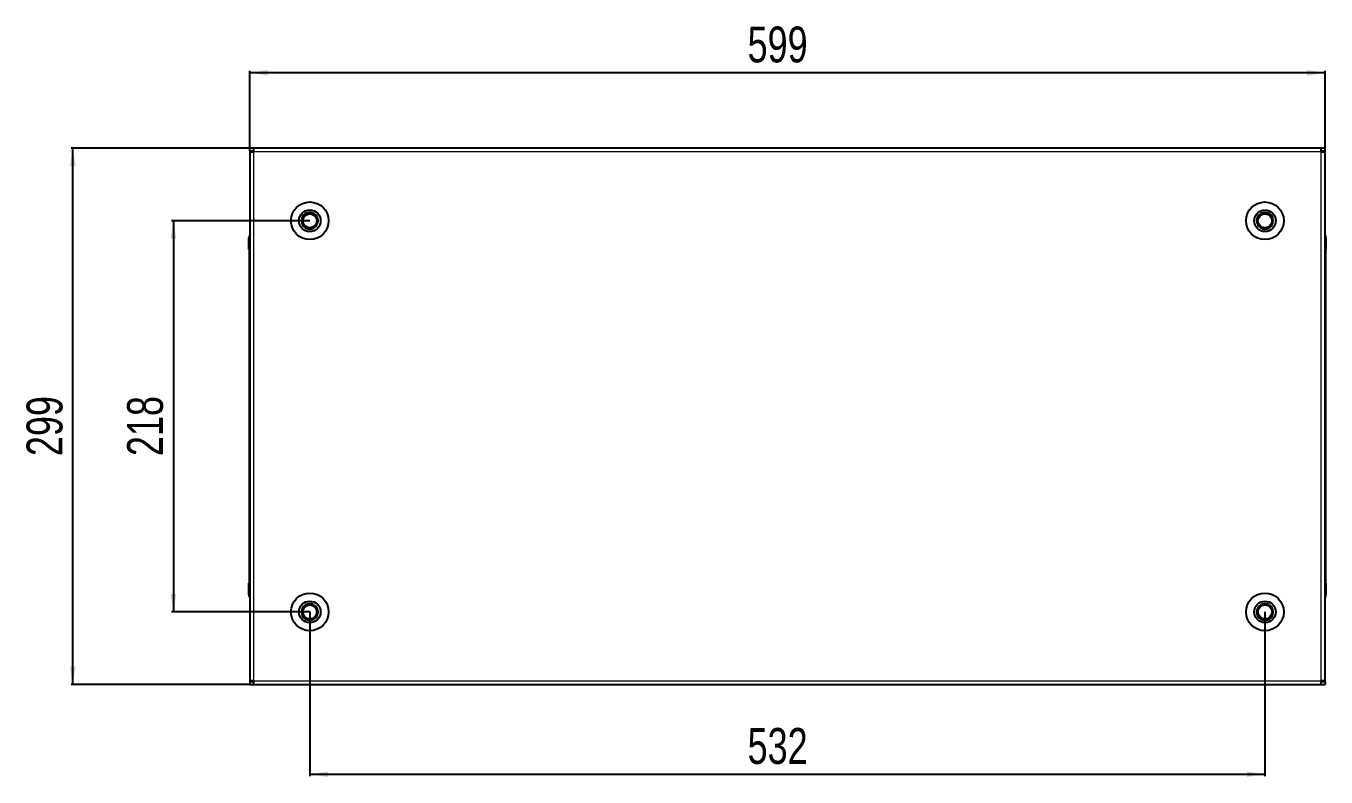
# Model space of a CAD drawing. Header units: millimetres. Extents: x 899 to 4113, y -416 to 1782.
# Drawn here: x 899 to 1623, y 1293 to 1712 of the extents above; entities that cross this region are included whole.
import ezdxf

# ---------------------------------------------------------------- set-up
doc = ezdxf.new("R2010")
doc.units = ezdxf.units.MM
doc.layers.add('FORMAT', color=7, linetype='Continuous')
doc.styles.add('SLDTEXTSTYLE0', font='TXT', dxfattribs={"width": 0.75})
doc.dimstyles.new('SLDDIMSTYLE0', dxfattribs={"dimtxt": 20, "dimasz": 10, "dimexe": 0, "dimexo": 0.0625, "dimgap": 5, "dimtad": 2, "dimdec": 1, "dimrnd": 1e-09, "dimzin": 12, "dimdsep": 46, "dimtxsty": 'SLDTEXTSTYLE0', "dimsah": 1, "dimcen": 0.09, "dimadec": 0, "dimazin": 3, "dimtfac": 1, "dimtofl": 0, "dimtmove": 0, "dimatfit": 3, "dimfxl": 0, "dimfrac": 2, "dimtolj": 1, "dimtzin": 12, "dimarcsym": 0})

# ---------------------------------------------------------------- blocks, each defined once
blk = doc.blocks.new('_D')
at = {"layer": 'FORMAT'}
for p, q in [((1023.96, 1643.43), (924.47, 1643.43)), ((925.47, 1344.43), (925.47, 1643.43)), ((1023.96, 1344.43), (924.47, 1344.43))]:
    blk.add_line(p, q, dxfattribs=at)
for points in [[(925.47, 1643.43), (923.93, 1633.43), (927.01, 1633.43)], [(925.47, 1344.43), (927.01, 1354.43), (923.93, 1354.43)]]:
    blk.add_solid(points, dxfattribs=at)
at = {"layer": 'FORMAT', "insert": (899.69, 1471.77), "char_height": 20, "attachment_point": 1, "rotation": 90, "style": 'SLDTEXTSTYLE0'}
blk.add_mtext('299', dxfattribs=at)
blk = doc.blocks.new('_D_1')
at = {"layer": 'FORMAT'}
for p, q in [((1023.97, 1643.44), (1023.97, 1686.43)), ((1622.97, 1685.43), (1023.97, 1685.43)), ((1622.97, 1643.44), (1622.97, 1686.43))]:
    blk.add_line(p, q, dxfattribs=at)
for points in [[(1023.97, 1685.43), (1033.97, 1683.9), (1033.97, 1686.97)], [(1622.97, 1685.43), (1612.97, 1686.97), (1612.97, 1683.9)]]:
    blk.add_solid(points, dxfattribs=at)
at = {"layer": 'FORMAT', "insert": (1301.3, 1711.22), "char_height": 20, "attachment_point": 1, "style": 'SLDTEXTSTYLE0'}
blk.add_mtext('599', dxfattribs=at)
blk = doc.blocks.new('_D_2')
at = {"layer": 'FORMAT'}
for p, q in [((1057.47, 1384.92), (1057.47, 1293.43)), ((1589.47, 1384.92), (1589.47, 1293.43)), ((1057.47, 1294.43), (1589.47, 1294.43))]:
    blk.add_line(p, q, dxfattribs=at)
for points in [[(1057.47, 1294.43), (1067.47, 1292.9), (1067.47, 1295.97)], [(1589.47, 1294.43), (1579.47, 1295.97), (1579.47, 1292.9)]]:
    blk.add_solid(points, dxfattribs=at)
at = {"layer": 'FORMAT', "insert": (1301.3, 1320.22), "char_height": 20, "attachment_point": 1, "style": 'SLDTEXTSTYLE0'}
blk.add_mtext('532', dxfattribs=at)
blk = doc.blocks.new('_D_3')
at = {"layer": 'FORMAT'}
for p, q in [((1057.46, 1602.93), (980.47, 1602.93)), ((981.47, 1602.93), (981.47, 1384.93)), ((1057.46, 1384.93), (980.47, 1384.93))]:
    blk.add_line(p, q, dxfattribs=at)
for points in [[(981.47, 1602.93), (979.93, 1592.93), (983.01, 1592.93)], [(981.47, 1384.93), (983.01, 1394.93), (979.93, 1394.93)]]:
    blk.add_solid(points, dxfattribs=at)
at = {"layer": 'FORMAT', "insert": (955.69, 1471.77), "char_height": 20, "attachment_point": 1, "rotation": 90, "style": 'SLDTEXTSTYLE0'}
blk.add_mtext('218', dxfattribs=at)

msp = doc.modelspace()

# ---------------------------------------------------------------- linework, layer by layer
at = {"color": 7, "linetype": 'Continuous', "lineweight": 25}
for p, q in [((1023.97, 1641.93), (1023.97, 1643.43)), ((1026.07, 1643.43), (1023.97, 1643.43)), ((1023.97, 1641.93), (1026.07, 1641.93)), ((1023.97, 1641.93), (1023.97, 1641.33)), ((1023.97, 1641.33), (1023.97, 1346.53)), ((1023.97, 1641.33), (1026.07, 1641.33)), ((1620.87, 1643.43), (1026.07, 1643.43)), ((1026.07, 1643.43), (1026.07, 1641.33)), ((1620.87, 1641.33), (1620.87, 1643.43)), ((1622.97, 1643.43), (1620.87, 1643.43)), ((1620.87, 1641.93), (1622.97, 1641.93)), ((1620.87, 1641.33), (1622.97, 1641.33)), ((1622.97, 1641.93), (1622.97, 1643.43)), ((1622.97, 1641.33), (1622.97, 1641.93)), ((1622.97, 1346.53), (1622.97, 1641.33)), ((1023.47, 1593.43), (1023.47, 1586.93)), ((1023.47, 1586.93), (1023.47, 1593.43)), ((1622.97, 1594.76), (1622.97, 1594.76)), ((1623.47, 1593.43), (1623.47, 1586.93)), ((1623.47, 1586.93), (1623.47, 1593.43)), ((1023.47, 1586.93), (1023.47, 1586.93)), ((1023.97, 1586.93), (1023.47, 1586.93)), ((1023.62, 1586.93), (1023.62, 1400.93)), ((1622.97, 1586.93), (1623.47, 1586.93)), ((1623.32, 1400.93), (1623.32, 1586.93)), ((1623.47, 1586.93), (1623.47, 1586.93)), ((1623.47, 1586.93), (1623.47, 1586.93)), ((1023.47, 1394.43), (1023.47, 1400.93)), ((1023.47, 1400.93), (1023.47, 1400.93)), ((1023.47, 1400.93), (1023.47, 1400.93)), ((1023.47, 1400.93), (1023.47, 1394.43)), ((1023.97, 1400.93), (1023.47, 1400.93)), ((1622.97, 1400.93), (1623.47, 1400.93)), ((1623.47, 1400.93), (1623.47, 1400.93)), ((1623.47, 1394.43), (1623.47, 1400.93)), ((1623.47, 1400.93), (1623.47, 1394.43)), ((1023.97, 1393.11), (1023.97, 1393.11)), ((1026.07, 1346.53), (1023.97, 1346.53)), ((1023.97, 1346.53), (1023.97, 1345.93)), ((1026.07, 1345.93), (1023.97, 1345.93)), ((1023.97, 1345.93), (1023.97, 1344.43)), ((1023.97, 1344.43), (1026.07, 1344.43)), ((1026.07, 1346.53), (1026.07, 1344.43)), ((1026.07, 1344.43), (1620.87, 1344.43)), ((1620.87, 1344.43), (1620.87, 1346.53)), ((1622.97, 1346.53), (1620.87, 1346.53)), ((1622.97, 1345.93), (1620.87, 1345.93)), ((1620.87, 1344.43), (1622.97, 1344.43)), ((1622.97, 1345.93), (1622.97, 1346.53)), ((1622.97, 1345.93), (1622.97, 1344.43))]:
    msp.add_line(p, q, dxfattribs=at)
at = {"color": 8, "linetype": 'Continuous', "lineweight": 18}
for p, q in [((1026.07, 1641.33), (1026.07, 1346.53)), ((1620.87, 1641.33), (1026.07, 1641.33)), ((1620.87, 1346.53), (1620.87, 1641.33)), ((1023.97, 1593.43), (1023.47, 1593.43)), ((1622.97, 1593.43), (1623.47, 1593.43)), ((1023.97, 1394.43), (1023.47, 1394.43)), ((1622.97, 1394.43), (1623.47, 1394.43)), ((1026.07, 1346.53), (1620.87, 1346.53))]:
    msp.add_line(p, q, dxfattribs=at)
at = {"color": 7, "linetype": 'Continuous', "lineweight": 25}
for centre, radius in [((1057.47, 1602.93), 10.5), ((1057.47, 1602.93), 6), ((1589.47, 1602.93), 10.5), ((1589.47, 1602.93), 6), ((1057.47, 1602.93), 3.9), ((1589.47, 1602.93), 3.9), ((1057.47, 1384.93), 10.5), ((1057.47, 1384.93), 6), ((1589.47, 1384.93), 10.5), ((1589.47, 1384.93), 6), ((1057.47, 1384.93), 3.9), ((1589.47, 1384.93), 3.9)]:
    msp.add_circle(centre, radius, dxfattribs=at)
for centre, radius, start, end in [((1057.47, 1602.93), 4.62, 60, 120), ((1589.47, 1602.93), 4.62, 60, 120), ((1057.47, 1602.93), 4.62, 120, 180), ((1057.47, 1602.93), 4.62, 180, 240), ((1057.47, 1602.93), 4.62, 360, 60), ((1057.47, 1602.93), 4.62, 300, 360), ((1589.47, 1602.93), 4.62, 120, 180), ((1589.47, 1602.93), 4.62, 180, 240), ((1589.47, 1602.93), 4.62, 360, 60), ((1589.47, 1602.93), 4.62, 300, 360), ((1025.47, 1593.43), 2, 138.59038, 180), ((1057.47, 1602.93), 4.62, 240, 300), ((1589.47, 1602.93), 4.62, 240, 300), ((1621.47, 1593.43), 2, 33.94202, 41.40962), ((1621.47, 1593.43), 2, 0, 41.40962), ((1621.47, 1593.43), 2, 360, 18.58003), ((1025.47, 1394.43), 2, 180, 198.58003), ((1025.47, 1394.43), 2, 180, 221.39416), ((1025.47, 1394.43), 2, 213.94202, 221.40962), ((1621.47, 1394.43), 2, 318.59038, 0), ((1057.47, 1384.93), 4.62, 120, 180), ((1057.47, 1384.93), 4.62, 180, 240), ((1057.47, 1384.93), 4.62, 60, 120), ((1057.47, 1384.93), 4.62, 360, 60), ((1057.47, 1384.93), 4.62, 300, 360), ((1589.47, 1384.93), 4.62, 120, 180), ((1589.47, 1384.93), 4.62, 180, 240), ((1589.47, 1384.93), 4.62, 60, 120), ((1589.47, 1384.93), 4.62, 360, 60), ((1589.47, 1384.93), 4.62, 300, 360), ((1057.47, 1384.93), 4.62, 240, 300), ((1589.47, 1384.93), 4.62, 240, 300)]:
    msp.add_arc(centre, radius, start, end, dxfattribs=at)
for points, knots in [([(1052.85, 1602.93), (1053.18, 1603.51), (1053.75, 1604.49), (1054.57, 1605.91), (1054.98, 1606.62), (1055.16, 1606.93)], [0, 0, 0, 0, 0.439131, 0.751378, 1, 1, 1, 1]), ([(1055.16, 1598.93), (1054.83, 1599.51), (1054.26, 1600.49), (1053.44, 1601.91), (1053.03, 1602.62), (1052.85, 1602.93)], [0, 0, 0, 0, 0.439131, 0.751378, 1, 1, 1, 1]), ([(1055.16, 1606.93), (1055.36, 1606.93), (1056.07, 1606.93), (1057.37, 1606.93), (1058.76, 1606.93), (1059.51, 1606.93), (1059.78, 1606.93)], [0, 0, 0, 0, 0.139329, 0.48527, 0.816356, 1, 1, 1, 1]), ([(1059.78, 1606.93), (1060.11, 1606.36), (1060.68, 1605.38), (1061.5, 1603.96), (1061.91, 1603.25), (1062.09, 1602.93)], [0, 0, 0, 0, 0.439131, 0.751378, 1, 1, 1, 1]), ([(1062.09, 1602.93), (1061.76, 1602.36), (1061.19, 1601.38), (1060.37, 1599.96), (1059.96, 1599.25), (1059.78, 1598.93)], [0, 0, 0, 0, 0.439131, 0.751378, 1, 1, 1, 1]), ([(1584.85, 1602.93), (1585.18, 1603.51), (1585.75, 1604.49), (1586.57, 1605.91), (1586.98, 1606.62), (1587.16, 1606.93)], [0, 0, 0, 0, 0.439131, 0.751378, 1, 1, 1, 1]), ([(1587.16, 1598.93), (1586.83, 1599.51), (1586.26, 1600.49), (1585.44, 1601.91), (1585.03, 1602.62), (1584.85, 1602.93)], [0, 0, 0, 0, 0.439131, 0.751378, 1, 1, 1, 1]), ([(1587.16, 1606.93), (1587.36, 1606.93), (1588.07, 1606.93), (1589.37, 1606.93), (1590.76, 1606.93), (1591.51, 1606.93), (1591.78, 1606.93)], [0, 0, 0, 0, 0.139329, 0.48527, 0.816356, 1, 1, 1, 1]), ([(1591.78, 1606.93), (1592.11, 1606.36), (1592.68, 1605.38), (1593.5, 1603.96), (1593.91, 1603.25), (1594.09, 1602.93)], [0, 0, 0, 0, 0.439131, 0.751378, 1, 1, 1, 1]), ([(1594.09, 1602.93), (1593.76, 1602.36), (1593.19, 1601.38), (1592.37, 1599.96), (1591.96, 1599.25), (1591.78, 1598.93)], [0, 0, 0, 0, 0.439131, 0.751378, 1, 1, 1, 1]), ([(1059.78, 1598.93), (1059.51, 1598.93), (1058.76, 1598.93), (1057.37, 1598.93), (1056.07, 1598.93), (1055.36, 1598.93), (1055.16, 1598.93)], [0, 0, 0, 0, 0.183644, 0.51473, 0.860671, 1, 1, 1, 1]), ([(1591.78, 1598.93), (1591.51, 1598.93), (1590.76, 1598.93), (1589.37, 1598.93), (1588.07, 1598.93), (1587.36, 1598.93), (1587.16, 1598.93)], [0, 0, 0, 0, 0.183644, 0.51473, 0.860671, 1, 1, 1, 1]), ([(1052.85, 1384.93), (1053.18, 1385.51), (1053.75, 1386.49), (1054.57, 1387.91), (1054.98, 1388.62), (1055.16, 1388.93)], [0, 0, 0, 0, 0.439131, 0.751378, 1, 1, 1, 1]), ([(1055.16, 1380.93), (1054.83, 1381.51), (1054.26, 1382.49), (1053.44, 1383.91), (1053.03, 1384.62), (1052.85, 1384.93)], [0, 0, 0, 0, 0.439131, 0.751378, 1, 1, 1, 1]), ([(1055.16, 1388.93), (1055.36, 1388.93), (1056.07, 1388.93), (1057.37, 1388.93), (1058.76, 1388.93), (1059.51, 1388.93), (1059.78, 1388.93)], [0, 0, 0, 0, 0.139329, 0.48527, 0.816356, 1, 1, 1, 1]), ([(1059.78, 1388.93), (1060.11, 1388.36), (1060.68, 1387.38), (1061.5, 1385.96), (1061.91, 1385.25), (1062.09, 1384.93)], [0, 0, 0, 0, 0.439131, 0.751378, 1, 1, 1, 1]), ([(1062.09, 1384.93), (1061.76, 1384.36), (1061.19, 1383.38), (1060.37, 1381.96), (1059.96, 1381.25), (1059.78, 1380.93)], [0, 0, 0, 0, 0.439131, 0.751378, 1, 1, 1, 1]), ([(1584.85, 1384.93), (1585.18, 1385.51), (1585.75, 1386.49), (1586.57, 1387.91), (1586.98, 1388.62), (1587.16, 1388.93)], [0, 0, 0, 0, 0.439131, 0.751378, 1, 1, 1, 1]), ([(1587.16, 1380.93), (1586.83, 1381.51), (1586.26, 1382.49), (1585.44, 1383.91), (1585.03, 1384.62), (1584.85, 1384.93)], [0, 0, 0, 0, 0.439131, 0.751378, 1, 1, 1, 1]), ([(1587.16, 1388.93), (1587.36, 1388.93), (1588.07, 1388.93), (1589.37, 1388.93), (1590.76, 1388.93), (1591.51, 1388.93), (1591.78, 1388.93)], [0, 0, 0, 0, 0.139329, 0.48527, 0.816356, 1, 1, 1, 1]), ([(1591.78, 1388.93), (1592.11, 1388.36), (1592.68, 1387.38), (1593.5, 1385.96), (1593.91, 1385.25), (1594.09, 1384.93)], [0, 0, 0, 0, 0.439131, 0.751378, 1, 1, 1, 1]), ([(1594.09, 1384.93), (1593.76, 1384.36), (1593.19, 1383.38), (1592.37, 1381.96), (1591.96, 1381.25), (1591.78, 1380.93)], [0, 0, 0, 0, 0.439131, 0.751378, 1, 1, 1, 1]), ([(1059.78, 1380.93), (1059.51, 1380.93), (1058.76, 1380.93), (1057.37, 1380.93), (1056.07, 1380.93), (1055.36, 1380.93), (1055.16, 1380.93)], [0, 0, 0, 0, 0.183644, 0.51473, 0.860671, 1, 1, 1, 1]), ([(1591.78, 1380.93), (1591.51, 1380.93), (1590.76, 1380.93), (1589.37, 1380.93), (1588.07, 1380.93), (1587.36, 1380.93), (1587.16, 1380.93)], [0, 0, 0, 0, 0.183644, 0.51473, 0.860671, 1, 1, 1, 1])]:
    msp.add_open_spline(points, degree=3, knots=knots, dxfattribs=at)

# ---------------------------------------------------------------- dimensions: what is measured, and where the dimension line sits
at = {"layer": 'FORMAT'}
for base, p1, p2, picture, middle in [((1023.97, 1685.43), (1622.97, 1643.43), (1023.97, 1643.43), '_D_1', (1323.47, 1685.43)), ((1589.47, 1294.43), (1057.47, 1384.93), (1589.47, 1384.93), '_D_2', (1323.47, 1294.43))]:
    dim = msp.add_linear_dim(base=base, p1=p1, p2=p2, dimstyle='SLDDIMSTYLE0', dxfattribs=at)
    dim.commit()
    dim.dimension.update_dxf_attribs({"geometry": picture, "text_midpoint": middle, "dimtype": 160})
for base, p1, p2, picture, middle in [((925.47, 1643.43), (1023.97, 1344.43), (1023.97, 1643.43), '_D', (925.47, 1493.93)), ((981.47, 1384.93), (1057.47, 1602.93), (1057.47, 1384.93), '_D_3', (981.47, 1493.93))]:
    dim = msp.add_linear_dim(base=base, p1=p1, p2=p2, angle=90, dimstyle='SLDDIMSTYLE0', dxfattribs=at)
    dim.commit()
    dim.dimension.update_dxf_attribs({"geometry": picture, "text_midpoint": middle, "dimtype": 160})

doc.saveas('drawing.dxf')
